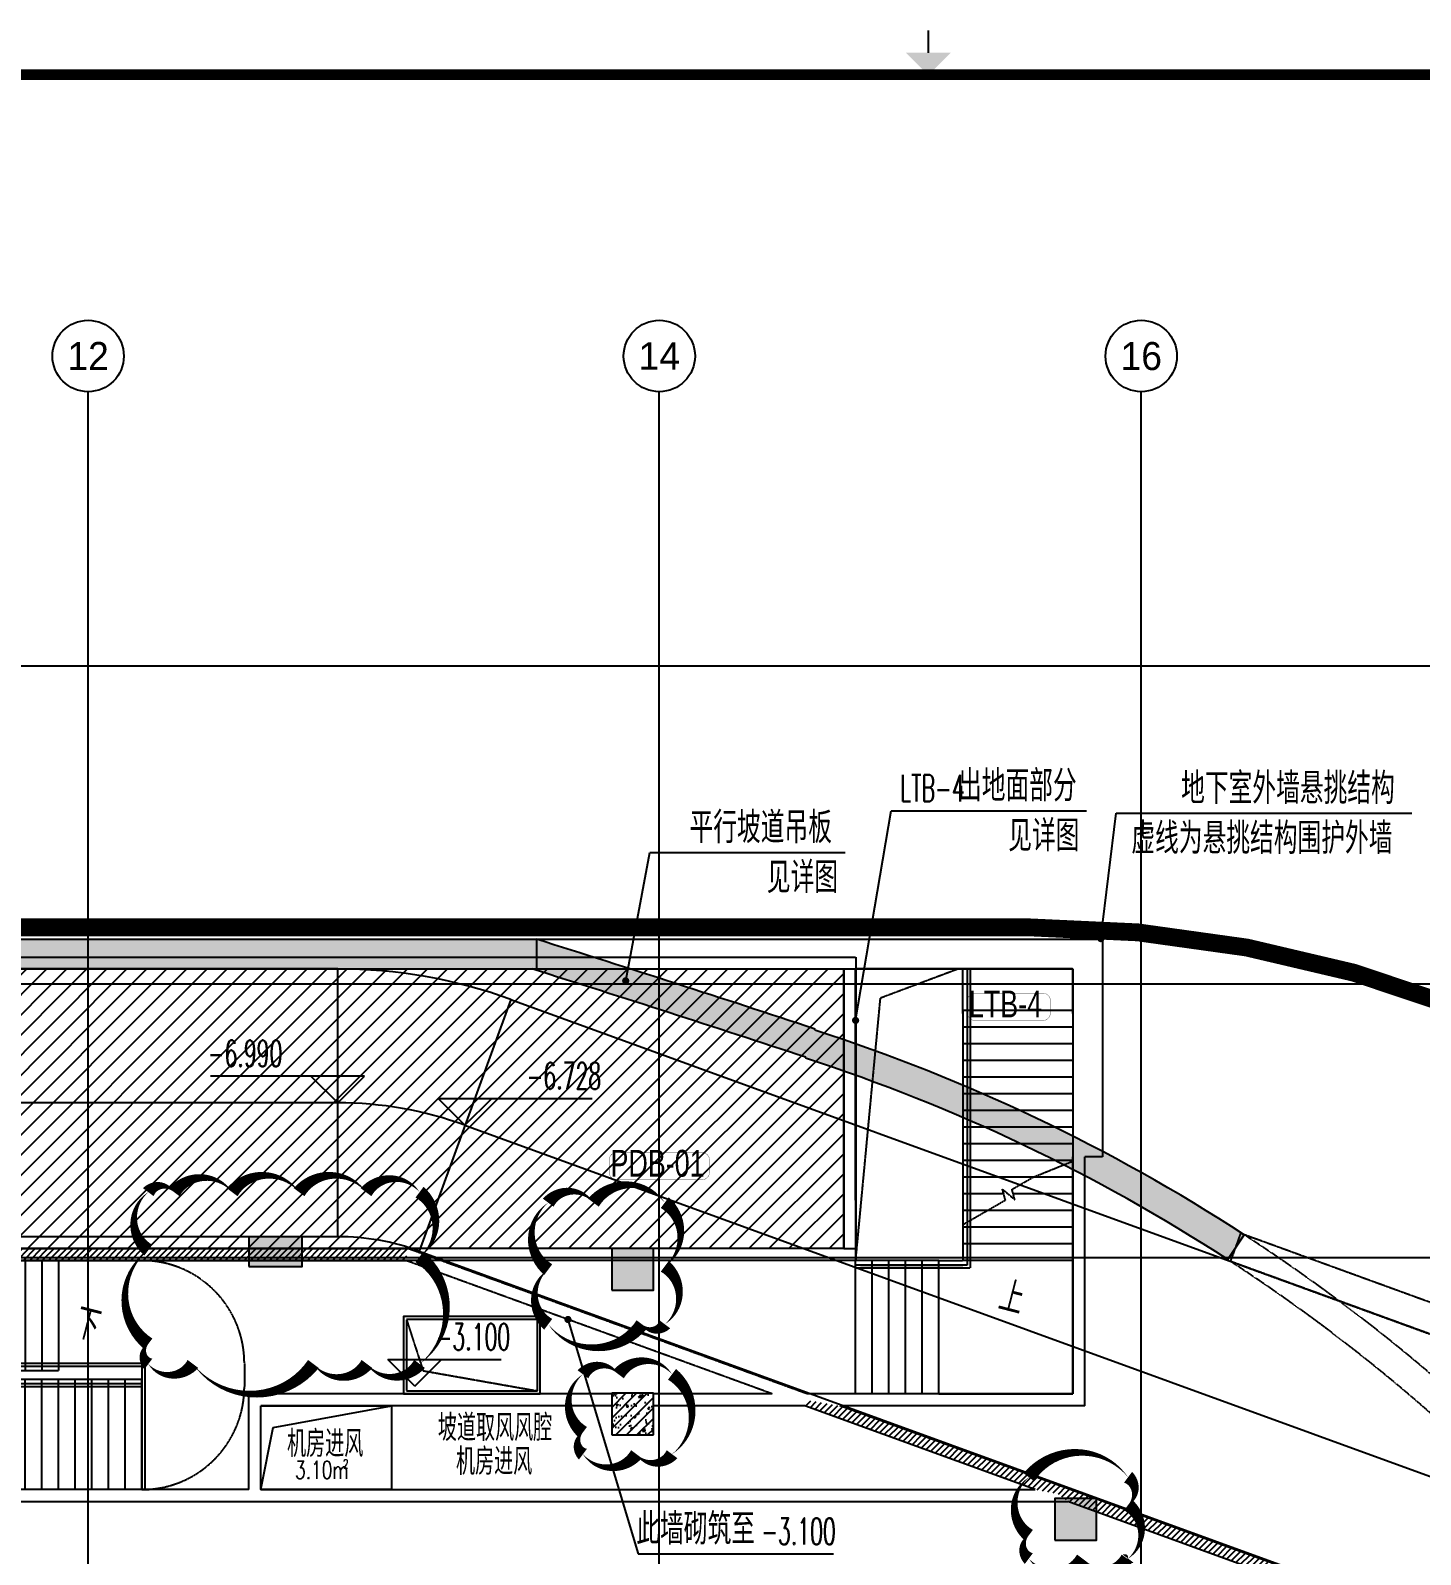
# Model space of a CAD drawing. Extents: x -12047294 to -5625356, y -1456591 to -622873.
# Drawn here: x -6028305 to -6004943, y -668914 to -643302 of the extents above; entities that cross this region are included whole.
import ezdxf
from ezdxf.enums import TextEntityAlignment as Align
from ezdxf.xclip import XClip

# ---------------------------------------------------------------- set-up
doc = ezdxf.new("R2010")
doc.units = 0
doc.header["$LTSCALE"] = 10
doc.header["$MEASUREMENT"] = 0
doc.header["$XCLIPFRAME"] = 2
for name, pattern in [('__DASH', [0.35, 0.25, -0.1]), ('DASH', [0.35, 0.25, -0.1]), ('DASHDOT', [1, 0.5, -0.25, 0, -0.25]), ('DOTE', [2.4200000000000004, 2, -0.2, 0.02, -0.2])]:
    doc.linetypes.add(name, pattern=pattern)
for name, color, linetype in [('A-COLUMN', 10, 'Continuous'), ('A-COLUMNH', 252, 'Continuous'), ('A-DIMAXIS', 3, 'Continuous'), ('A-DIMELVE', 3, 'Continuous'), ('A-DIMLEAD', 130, 'Continuous'), ('A-DIMSYMB', 3, 'Continuous'), ('A-FireH', 6, 'Continuous'), ('A-HOLE', 30, 'Continuous'), ('A-LINE', 4, 'Continuous'), ('A-STAIR', 152, 'Continuous'), ('A-STAIRS', 150, 'Continuous'), ('A-stru-conc', 1, 'Continuous'), ('A-TextNum', 211, 'Continuous'), ('A-TEXTROOM-AREA', 33, 'Continuous'), ('A-TK', 7, 'Continuous'), ('A-WALL', 2, 'Continuous'), ('A-吊板', 73, 'DASH'), ('A-集水井', 191, 'Continuous'), ('AXIS_TEXT', 7, 'Continuous'), ('A用地红线', 10, 'Continuous'), ('DIM_ELEV', 3, 'Continuous'), ('DOTE', 9, 'DOTE'), ('PUB_HATCH', 252, 'Continuous'), ('PUB_TEXT', 7, 'Continuous'), ('STAIR', 5, 'Continuous'), ('图框', 7, 'Continuous')]:
    doc.layers.add(name, color=color, linetype=linetype)
doc.layers.add('A-本次修改', color=6, linetype='Continuous', plot=False)
doc.styles.add('_TCH_AXIS', font='tjromand.shx', dxfattribs={"bigfont": 'tjhts.shx'})
doc.styles.add('_TCH_DIM', font='tjromans.shx', dxfattribs={"width": 0.8, "bigfont": 'tjhztxt.shx'})
doc.styles.add('_TCH_SPACE', font='tjromans.shx', dxfattribs={"height": 5, "bigfont": 'tjhztxt.shx'})
doc.styles.add('COMPLEX', font='COMPLEX')
doc.styles.add('TKZ1_tjhts.shx', font='tjromant.shx', dxfattribs={"bigfont": 'tjhts.shx'})
doc.styles.add('房间功能', font='tjromand.shx', dxfattribs={"width": 0.75, "bigfont": 'tjhts.shx'})
doc.styles.add('注解汉字', font='tjromans.shx', dxfattribs={"width": 0.75, "bigfont": 'tjhztxt.shx'})
pattern_1 = [(45, (0, 53.85340499999999), (-53.03302980219449, 53.0330298021945), [])]

# ---------------------------------------------------------------- blocks, each defined once
blk = doc.blocks.new('fdsfasd4#$$$')
at = {"layer": 'PUB_HATCH'}
for points in [[(10143156.14768419, -2074209.301790734), (10143656.14768426, -2074709.301790845), (10182014.72691251, -2074709.301798658), (10182091.44980804, -2074209.301798674)], [(10186720.97222944, -2075889.074315625), (10186774.50892401, -2075719.296981398, 0.0037567758879164), (10182091.44980804, -2074209.301798674), (10182014.72691251, -2074709.301798658, -0.0036981533661692), (10186617.49798997, -2076194.004856402)], [(10193984.82805569, -2079175.40270966, 0.0659690784859841), (10186771.21806923, -2075736.12098689), (10186721.0749944, -2075883.140941563), (10186617.18969507, -2076211.804978587, -0.0659690784859818), (10193712.22109084, -2079594.551183016)]]:
    blk.add_hatch(color=256, dxfattribs=at).paths.add_polyline_path(points)
at = {"layer": 'A-COLUMN'}
for p, q in [((10143156.14768419, -2074209.301790734), (10182091.44980804, -2074209.301798674)), ((10143656.14768426, -2074709.301790845), (10182014.72691251, -2074709.301798658)), ((10186771.21806923, -2075736.12098689), (10186774.50892401, -2075719.296981398)), ((10186617.18969507, -2076211.804978587), (10186617.49798997, -2076194.004856402)), ((10193712.22109084, -2079594.551183016), (10193984.82805569, -2079175.40270966))]:
    blk.add_line(p, q, dxfattribs=at)
for centre, radius, start, end in [((10083949.61832311, -2386600.737253573), 327445.0000118952, 71.69822503267355, 72.55921059403744), ((10083949.6183231, -2386600.737253627), 326945.0000119483, 71.69822503267588, 72.54577548838877), ((10177401.05595607, -2104673.880937778), 30417.00000003404, 56.96071595020833, 72.05783992218845), ((10177401.05595607, -2104673.880937781), 29917.00000003659, 56.96071595020443, 72.05783992218375)]:
    blk.add_arc(centre, radius, start, end, dxfattribs=at)
at = {"layer": 'A-LINE', "linetype": 'DASH', "ltscale": 2, "elevation": 100}
for points in [[(10193984.82805569, -2079175.402709659, -0.015516497568178), (10195534.34721432, -2080253.036620976, -0.0231569748467289), (10197714.62894669, -2082034.255469218), (10200349.0110918, -2085017.539673482, -0.0260181471028689), (10202267.74904125, -2087511.028264136, -0.0260181471028689)], [(10193712.22109084, -2079594.551183014, -0.0155164975681794), (10195236.2689808, -2080654.470758412, -0.0229149404131457), (10197359.15609348, -2082387.087891053), (10199971.64888254, -2085345.583675661, -0.0259857393187437), (10201856.16833297, -2087794.931981207, -0.0259857393187437)]]:
    blk.add_lwpolyline(points, format="xyb", dxfattribs=at)
blk = doc.blocks.new('fsrfwRW354TG45')
at = {"color": 252, "linetype": 'DASH', "ltscale": 3}
blk.add_line((1867849.963455761, -318660.1505882098), (1878080.646113372, -322383.8145523925), dxfattribs=at)
at = {"layer": 'DIM_ELEV'}
for p, q in [((1853069.111623686, -315462.1330878069), (1850480.111623686, -315462.1330878069)), ((1852619.111623686, -315912.1330878069), (1852169.111623686, -315462.1330878069)), ((1852619.111623686, -315912.1330878069), (1853069.111623686, -315462.1330878069)), ((1854756.869774888, -316289.0542009726), (1854306.869774888, -315839.0542009726)), ((1854306.869774888, -315839.0542009726), (1856895.869774888, -315839.0542009726)), ((1854756.869774888, -316289.0542009726), (1855206.869774888, -315839.0542009726))]:
    blk.add_line(p, q, dxfattribs=at)
at = {"layer": 'STAIR', "color": 6}
for p, q in [((1852619.064021462, -313662.1330840075), (1835169.434827435, -313662.5183484168)), ((1855526.415100299, -314174.7458055722), (1867849.96345576, -318660.1505882093)), ((1852619.111628881, -315912.1330826121), (1835169.482854088, -315912.51834748)), ((1854756.869775243, -316289.0542014089), (1872903.434888081, -322893.8637576937)), ((1852619.159239442, -318162.1330822145), (1835169.530881669, -318162.5183463375)), ((1853987.324452953, -318403.3625982446), (1872282.965463218, -325062.431343852))]:
    blk.add_line(p, q, dxfattribs=at)
for points, elevation in [([(1852619.159239442, -318162.1330822145), (1852619.064019356, -313662.1330840075)], 3.217176e-10), ([(1855526.415100299, -314174.7458055722), (1853987.324455118, -318403.3625990325)], 4.657445e-10)]:
    blk.add_lwpolyline(points, dxfattribs=dict(at, elevation=elevation))
for centre, radius in [((1852619.243881625, -322162.1330821045, 1.238055868e-06), 8500), ((1852619.243879161, -322162.1330812129, 1.4165276522e-06), 6250), ((1852619.243879459, -322162.1330813189, 1.7037066233e-06), 4000)]:
    blk.add_arc(centre, radius, 69.99999997430484, 90.0012123585778, dxfattribs=at)
at = {"layer": 'PUB_TEXT', "style": '_TCH_DIM', "width": 0.5647058823529412}
for s, p in [('-6.990', (1850435.111623686, -315304.6330878069)), ('-6.728', (1855794.408236427, -315681.5542009726))]:
    blk.add_text(s, height=446.25, dxfattribs=at).set_placement(p)
blk = doc.blocks.new('A$C6D047567')
at = {"layer": 'A-DIMSYMB', "color": 253, "linetype": 'DASH'}
blk.add_lwpolyline([(-19868.00509735197, -4856.72444509773, 0, 0, 0), (-19868.00509735197, -4046.72444509773, 120, 0, 0), (-19868.00509735197, -3596.72444509773, 0, 0, 0)], format="xyseb", dxfattribs=at)
at = {"layer": 'A-DIMSYMB', "color": 0}
blk.add_lwpolyline([(-35809.39733933471, -5675.001735761063, 0, 0, 0), (-39804.39733933471, -5675.001735756756, 0, 0, 0), (-39804.39733933657, -7475.001735756756, 0, 0, 0), (-35139.39733933657, -7475.001735761747, 120, 0, 0), (-34689.39733933658, -7475.001735762226, 0, 0, 0)], format="xyseb", dxfattribs=at)
at = {"layer": 'A-STAIR', "color": 253, "linetype": 'DASH'}
for p, q in [((-18900.03120825812, 249.8913344558096), (-22550.03120825812, 249.8913344595349)), ((-22550.03120825812, 249.8913344595349), (-22550.00509735197, -4649.999998052488)), ((-20750.00509734731, -500.2244453220628), (-20750.03768185619, 249.8848608934786)), ((-20675.03120824881, 249.891334235901), (-20675.00509734172, -4730.224445322179)), ((-20625.03120824881, 249.8913344582543), (-20625.00509734173, -4780.224445322295)), ((-18900.00509734731, -500.2244451014558), (-18900.03120825812, 249.8913344558096)), ((-20750.00509734731, -449.9999980542343), (-20750.00509735011, -4649.999998054234)), ((-18900.00509734731, -449.9999980551656), (-20750.00509734731, -449.9999980542343)), ((-18900.00509734731, -500.2244451014558), (-18899.99999985006, -6890.923893003258)), ((-18900.00509734731, -729.9999980551655), (-20750.00509734731, -729.9999980542343)), ((-18900.00509734731, -1009.999998055165), (-20750.00509734731, -1009.999998054234)), ((-18900.00509734824, -1289.999998055165), (-20750.00509734824, -1289.999998054234)), ((-18900.00509734824, -1569.999998055165), (-20750.00509734824, -1569.999998054234)), ((-18900.00509734824, -1849.999998055166), (-20750.00509734824, -1849.999998054234)), ((-18900.00509734824, -2129.999998055166), (-20750.00509734824, -2129.999998054234)), ((-18900.00509734824, -2409.999998055166), (-20750.00509734824, -2409.999998054234)), ((-18900.00509734917, -2689.999998055166), (-20750.00509734918, -2689.999998054235)), ((-18900.00509734917, -2969.999998055166), (-20750.00509734918, -2969.999998054234)), ((-19568.92326618172, -3249.999998054933), (-20750.00509734918, -3249.999998054234)), ((-18900.00509734917, -3249.999998055166), (-19568.92326618172, -3249.999998054933)), ((-20061.56775040459, -3529.9999980547), (-20750.00509734918, -3529.999998054235)), ((-18900.00509734917, -3529.999998055166), (-19901.84914392792, -3529.9999980547)), ((-18900.00509734917, -3809.999998055166), (-20750.00509734918, -3809.999998054234)), ((-18900.0050973501, -4089.999998055165), (-20750.00509735011, -4089.999998054234)), ((-18900.0050973501, -4369.999998055166), (-20750.00509735011, -4369.999998054234)), ((-21149.98855653498, -4649.999998054933), (-22549.98855653498, -4649.999998053768)), ((-22549.98855653685, -6890.931253217859), (-22549.98855653498, -4649.999998053768)), ((-20675.00509734172, -4730.224445322179), (-22549.98855653498, -4730.224445319618)), ((-20625.00509734173, -4780.224445322295), (-22549.98855653498, -4780.224445319501)), ((-22474.98855654523, -4730.224445095983), (-20750.00509735197, -4730.224445100524)), ((-22269.98855653685, -6890.931253218091), (-22269.98855653498, -4649.999998054002)), ((-21989.98855653685, -6890.931253218325), (-21989.98855653498, -4649.999998054234)), ((-21709.98855653685, -6890.931253218559), (-21709.98855653498, -4649.999998054467)), ((-21429.98855653685, -6890.931253218791), (-21429.98855653498, -4649.9999980547)), ((-21149.98855653685, -6890.931253219023), (-21149.98855653498, -4649.999998054933)), ((-18900.0050973501, -4649.999998055165), (-20750.00509735011, -4649.999998054234)), ((-21149.98855653685, -6890.931253219023), (-22549.98855653685, -6890.931253217859)), ((-21149.98855653685, -6890.931253219023), (-18899.99999985006, -6890.923893003258))]:
    blk.add_line(p, q, dxfattribs=at)
at = {"layer": 'A-STAIR', "color": 0}
for p, q in [((-39029.39733933378, -4650.00173575757), (-35949.39733933378, -4650.001735760674)), ((-39029.39733933378, -4650.00173575757), (-39029.39733933564, -6500.001735757571)), ((-38749.39733933378, -4650.001735757853), (-38749.39733933564, -6500.001735757853)), ((-38469.39733933378, -4650.001735758135), (-38469.39733933565, -6500.001735758134)), ((-38189.39733933378, -4650.001735758417), (-38189.39733933564, -6500.001735758416)), ((-37909.39733933378, -4650.001735758698), (-37909.39733933564, -6500.0017357587)), ((-37629.39733933378, -4650.00173575898), (-37629.39733933564, -6500.00173575898)), ((-37349.39733933378, -4650.001735759262), (-37349.39733933564, -6500.001735759264)), ((-37069.39733933378, -4650.001735759545), (-37069.39733933564, -6500.001735759544)), ((-36789.39733933378, -4650.001735759827), (-36789.39733933564, -6500.001735759826)), ((-36509.39733933378, -4650.001735760109), (-36509.39733933564, -6500.001735760108)), ((-36229.39733933378, -4650.001735760392), (-36229.39733933564, -6500.001735760392)), ((-35949.39733933378, -4650.001735760674), (-35949.39733933564, -6500.001735760673)), ((-39079.39733933569, -6775.001735757548), (-39079.39733933569, -6375.001735757542)), ((-39079.39733933569, -6375.001735757542), (-34499.39733933562, -6375.001735762484)), ((-34499.39733933562, -6375.001735762484), (-34499.39733933751, -8500.001735762484)), ((-39029.39733933569, -6725.001735757595), (-39029.39733933569, -6425.001735757603)), ((-39029.39733933569, -6425.001735757603), (-34549.39733933566, -6425.001735762439)), ((-39029.39733933564, -6500.001735757571), (-35949.39733933564, -6500.001735760673)), ((-34549.39733933565, -6650.00173576246), (-39029.39733933564, -6650.001735757951)), ((-39029.39733933751, -8500.001735757949), (-39029.39733933564, -6650.001735757951)), ((-38749.3973393375, -8500.00173575823), (-38749.39733933564, -6650.00173575823)), ((-38469.3973393375, -8500.001735758515), (-38469.39733933565, -6650.001735758515)), ((-38189.39733933751, -8500.001735758795), (-38189.39733933564, -6650.001735758795)), ((-37909.39733933751, -8500.001735759077), (-37909.39733933564, -6650.001735759076)), ((-37629.39733933751, -8500.001735759359), (-37629.39733933564, -6650.001735759359)), ((-37349.39733933751, -8500.00173575964), (-37349.39733933564, -6650.001735759641)), ((-37069.39733933751, -8500.001735759923), (-37069.39733933564, -6650.001735759923)), ((-36789.39733933751, -8500.001735760205), (-36789.39733933564, -6650.001735760206)), ((-36509.39733933751, -8500.001735760487), (-36509.39733933564, -6650.001735760486)), ((-36229.39733933751, -8500.001735760768), (-36229.39733933564, -6650.001735760769)), ((-35949.39733933751, -8500.00173576105), (-35949.39733933564, -6650.00173576105)), ((-35669.39733933751, -8500.001735761332), (-35669.39733933564, -6650.001735761333)), ((-35389.39733933751, -8500.001735761614), (-35389.39733933565, -6650.001735761613)), ((-35109.39733933751, -8500.001735761896), (-35109.39733933565, -6650.001735761895)), ((-34829.39733933751, -8500.001735762178), (-34829.39733933565, -6650.001735762177)), ((-34549.39733933566, -6425.001735762439), (-34549.39733933751, -8500.001735762438)), ((-34549.39733933751, -8500.001735762458), (-34549.39733933565, -6650.00173576246)), ((-34549.39733933567, -6775.00173576246), (-39079.39733933569, -6775.001735757548)), ((-34549.39733933561, -6725.00173576246), (-39029.39733933569, -6725.001735757595)), ((-34549.39733933567, -6775.00173576246), (-34549.39733933561, -6725.00173576246)), ((-34549.39733933751, -8500.001735762458), (-39029.39733933751, -8500.001735757949)), ((-34499.39733933751, -8500.001735762484), (-34549.39733933751, -8500.001735762438))]:
    blk.add_line(p, q, dxfattribs=at)
at = {"layer": 'A-STAIR', "color": 253, "linetype": 'DASH', "elevation": 4.657039e-10}
for points in [[(-20825.04713651259, 249.8913344576722), (-22138.9105689032, -242.9766323777148), (-22549.99466012325, -4600.025680024176)], [(-19568.92326618172, -3249.999998054933), (-18900.00509734917, -2979.269967090921)], [(-20750.00509752613, -4047.367965092766), (-20033.74521143828, -3633.835127091268), (-20082.08324213978, -3453.435140540009), (-19876.03830070887, -3626.327374917455), (-19922.21976027265, -3453.975823992049), (-19568.92326618172, -3249.999998054933)], [(-21149.98855653498, -4649.999998054118), (-20750.00509735011, -4649.999998054234)]]:
    blk.add_lwpolyline(points, dxfattribs=at)
at = {"layer": 'A-STAIRS', "color": 253, "linetype": '__DASH'}
for points in [[(-40754.3973393999, -6375.001735782949), (-40754.3973393999, -6775.001735790283)], [(-32824.39733927511, -6375.001735782949), (-32824.39733927511, -6775.001735790283)]]:
    blk.add_lwpolyline(points, dxfattribs=at)
at = {"layer": 'A-STAIRS'}
for points in [[(-39029.39733925927, -6375.001735782949), (-39029.39733925927, -6775.001735790283)], [(-34549.39734267908, -6375.001735782949), (-34549.39734267908, -6775.001735790283)]]:
    blk.add_lwpolyline(points, dxfattribs=at)
at = {"layer": 'A-STAIRS', "color": 253, "linetype": '__DASH'}
for centre, start, end in [((-39029.39733933937, -6375.00173581834), 90, 180), ((-34549.39733933565, -6375.00173581834), 0, 90), ((-39029.39733933937, -6775.001735755009), 180, 270), ((-34549.39733933565, -6775.001735755009), 270, 0)]:
    blk.add_arc(centre, 1725.000000060768, start, end, dxfattribs=at)
at = {"layer": 'A-TK', "color": 253, "linetype": 'DASH', "style": '_TCH_DIM', "width": 0.8}
blk.add_text('上', height=525, rotation=345.5303860476243, dxfattribs=at).set_placement((-20180.10857623185, -5475.883938769436))
at = {"layer": 'A-TK', "color": 0, "style": '_TCH_DIM', "width": 0.8}
blk.add_text('下', height=525, rotation=345.5303860476243, dxfattribs=at).set_placement((-35717.48730208464, -5929.175311859265))
blk = doc.blocks.new('2015建筑类图框_A0')
at = {"const_width": 1.199999999999999}
blk.add_lwpolyline([(24.99999999999943, 831), (1178.999999999999, 830.9999999999995), (1178.999999999999, 9.999999999999543), (25, 10), (24.99999999999943, 831)], close=True, dxfattribs=at)
at = {"layer": '图框'}
blk.add_line((594.4999999999992, 833.445765037919), (594.4999999999992, 835.9457650379553), dxfattribs=at)
blk.add_solid([(592.0000000000356, 833.445765037919), (597.0000000000538, 833.445765037919), (594.4999999999992, 830.9457650379553)], dxfattribs=at)
at = {"style": 'TKZ1_tjhts.shx', "flags": 1}
for tag, p in [('CLIENT', (1138.999999998658, 392.8777875454475)), ('PROJETNAME', (1138.999999998659, 295.7170680904646)), ('SHEETTITLE', (1138.999999998659, 138.3064890712576))]:
    blk.add_attdef(tag, text='', height=5, dxfattribs=at).set_placement(p, align=Align.MIDDLE_CENTER)
at = {"style": 'TKZ1_tjhts.shx'}
for tag, height, p in [('SUB-PROJECT', 3.6, (1148.999999998994, 282.000002223841)), ('SPRONO', 3, (1168.852846214811, 271.4638001611211)), ('DISLIN', 3.6, (1129.113861318944, 125.0165517710425)), ('STAGE', 3.6, (1168.846431443478, 124.5911853885745)), ('REV', 3, (1168.42072034003, 115.0912753739271)), ('SHENO', 3, (1128.971955013341, 114.0987443765084))]:
    blk.add_attdef(tag, text='', height=height, dxfattribs=at).set_placement(p, align=Align.MIDDLE_CENTER)
at = {"style": 'TKZ1_tjhts.shx', "width": 0.6}
blk.add_attdef('PRONO', text='', height=3, dxfattribs=at).set_placement((1129.120276090275, 271.7709236738551), align=Align.MIDDLE_CENTER)
blk = doc.blocks.new('*U174')
at = {"layer": '图框'}
blk.add_blockref('2015建筑类图框_A0', (0, 0), dxfattribs=at)
blk = doc.blocks.new('fdfADQW#@Q$#$#434')
at = {"layer": 'A-集水井', "linetype": 'DASH'}
for p, q in [((-119983.5266734119, -41940.90858765796, 100.0000000000291), (-119703.7583842184, -42802.19616700487, 99.99999989694336)), ((-119703.7583842184, -42802.19616700487, 99.99999989694336), (-117783.5266735935, -43140.90858781768, 99.99999973902595))]:
    blk.add_line(p, q, dxfattribs=at)
at = {"layer": 'A-集水井', "elevation": 100.0000000079453}
blk.add_lwpolyline([(-120033.5266735135, -43190.90858765424), (-117733.5266735973, -43190.90858780628), (-117733.5266735079, -41890.90858780604), (-120033.5266734241, -41890.908587654)], close=True, dxfattribs=at)
at = {"layer": 'A-集水井', "linetype": 'DASH', "elevation": 100}
blk.add_lwpolyline([(-119983.5266734957, -43140.90858764281), (-117783.5266735935, -43140.90858781768), (-117783.5266734958, -41940.90858780232), (-119983.5266734119, -41940.90858765796)], close=True, dxfattribs=at)
blk = doc.blocks.new('_FZH')
blk.add_lwpolyline([(-0.5, -0.5), (0.5, -0.5), (0.5, 0.5), (-0.5, 0.5)], close=True)
at = {"layer": 'PUB_HATCH'}
blk.add_solid([(-0.5, -0.5), (0.5, -0.5), (-0.5, 0.5), (0.5, 0.5)], dxfattribs=at)
blk = doc.blocks.new('_AXISO')
blk.add_circle((0, 0), 0.5)
at = {"layer": 'AXIS_TEXT', "style": 'COMPLEX', "width": 1.041666666666666}
blk.add_attdef('A', text='', height=0.56, dxfattribs=at).set_placement((-0.25, -0.28), (0.25, -0.28), align=Align.FIT)

msp = doc.modelspace()

# ---------------------------------------------------------------- hatches: boundary and pattern name
at = {"layer": 'A-COLUMNH'}
h = msp.add_hatch(dxfattribs=at)
h.set_pattern_fill('钢筋混凝土', color=256, scale=50, style=0)
h.set_pattern_definition([(45, (0, 0), (-88.38834764831843, 88.38834764831844), []), (50, (0, 0), (358.6300913003766, -31.37606749129755), [37.5, -412.5]), (355, (0, 0), (-69.37566680649999, 376.0960668500059), [30, -330]), (100.4514, (29.88584, -2.614669999999999), (289.2546908570108, 344.7197710304769), [31.870095, -350.571056]), (46.18420000000002, (0, 100), (533.6205243128222, -82.75950716450905), [56.25, -618.7499999999999]), (96.6356, (44.4683725, 93.1033465), (467.3313527743517, 487.0589354502208), [47.805144, -525.8564999999999]), (351.1842000000001, (0, 100), (467.3309725668135, 487.0593004626623), [45, -495]), (21, (50, 75), (298.4535260592309, -201.3094453326694), [37.5, -412.5]), (326, (50, 75), (121.6576659607908, 362.5750225234265), [30, -330]), (71.45140000000002, (74.8711165, 58.224197), (420.1113142907449, 161.2652483549762), [31.870095, -350.571056]), (37.50000000000001, (0, 0), (6.079927658645334, 166.4469269156557), [0, -326, 0, -335, 0, -331.25]), (7.499999999999999, (0, 0), (131.5347687210743, 197.2058559411801), [0, -191, 0, -318.5, 0, -126.25]), (327.5, (-111.5, 0), (266.9112180862045, -11.27743586718988), [0, -125, 0, -390, 0, -517.4999999999999]), (317.5, (-161.5, 0), (291.5930846711932, 50.05249116615886), [0, -162.5, 0, -259, 0, -367.5])])
h.paths.add_polyline_path([(-6018536.147302185, -666905.1449934735), (-6017836.147302183, -666905.1449934735), (-6017836.147302183, -666205.1449934735), (-6018536.147302185, -666205.1449934735)])
at = {"layer": 'A-FireH'}
h = msp.add_hatch(dxfattribs=at)
h.set_pattern_fill('普通砖', color=256, scale=30, style=0)
h.set_pattern_definition(pattern_1)
h.paths.add_polyline_path([(-6033019.479508857, -663906.7665994735), (-6032886.145612119, -663973.4332661835), (-6021995.680265193, -663973.4332661789), (-6021960.414868793, -663773.4332661652), (-6033086.147302332, -663773.4332661493)])
h = msp.add_hatch(dxfattribs=at)
h.set_pattern_fill('普通砖', color=256, scale=30, style=0)
h.set_pattern_definition(pattern_1)
h.paths.add_polyline_path([(-6011039.858237556, -667890.0811918812), (-6010833.183309874, -667823.414344096), (-6014704.515880594, -666414.3645212828), (-6015271.644062257, -666314.3645212748), (-6015289.276760207, -666414.3645212668), (-6011417.942781704, -667823.4148565684)])
h = msp.add_hatch(dxfattribs=at)
h.set_pattern_fill('普通砖', color=256, scale=30, style=0)
h.set_pattern_definition(pattern_1)
h.paths.add_polyline_path([(-6006769.480634304, -669444.371528796), (-6006836.147300999, -669278.2164768464), (-6010833.183309874, -667823.414344096), (-6011039.858237556, -667890.0811918812), (-6010868.448621093, -668023.4143749793), (-6006836.147300962, -669491.052031331)])
at = {"layer": 'A-吊板'}
h = msp.add_hatch(dxfattribs=at)
h.set_pattern_fill('ANSI31', color=256, scale=150)
h.set_pattern_definition([(45, (0, 0), (-168.3798022700466, 168.3798022700466), [])])
h.paths.add_polyline_path([(-6037136.240286351, -659073.4337402917), (-6014636.09815845, -659073.4337402917), (-6014636.09815845, -663773.4332661418), (-6037136.240286351, -663773.4332661418)])

# ---------------------------------------------------------------- linework, layer by layer
at = {"layer": 'A-COLUMN'}
for p, q in [((-6017836.147302183, -666205.1449934735), (-6018536.147302185, -666205.1449934735)), ((-6018536.147302185, -666205.1449934735), (-6018536.147302185, -666905.1449934735)), ((-6017836.147302183, -666905.1449934735), (-6017836.147302183, -666205.1449934735)), ((-6018536.147302185, -666905.1449934735), (-6017836.147302183, -666905.1449934735))]:
    msp.add_line(p, q, dxfattribs=at)
at = {"layer": 'A-DIMAXIS'}
for p, q in [((-6027336.147302182, -655372.806085091), (-6027336.147302182, -649372.806085091)), ((-6017736.147302182, -655372.8060850922), (-6017736.147302182, -649372.8060850924)), ((-6009636.147302187, -655372.8060850936), (-6009636.147302187, -649372.8060850935))]:
    msp.add_line(p, q, dxfattribs=at)
at = {"layer": 'A-DIMELVE'}
for p, q in [((-6021846.72895254, -666086.7998680666), (-6022296.728952539, -665636.7998680666)), ((-6022296.728952539, -665636.7998680666), (-6020394, -665636.7998680666)), ((-6021846.72895254, -666086.7998680666), (-6021396.728952541, -665636.7998680666))]:
    msp.add_line(p, q, dxfattribs=at)
at = {"layer": 'A-DIMLEAD'}
for p, q in [((-6014436.977462246, -659938.1578191856), (-6013838.581811376, -656415.9129005728)), ((-6013838.581811376, -656415.9129005728), (-6010554.081811376, -656415.9129005728)), ((-6010314.507751782, -658563.861517404), (-6010058, -656458)), ((-6010058, -656458), (-6005088.054559047, -656458)), ((-6018301.147302371, -659273.4337402913), (-6017895.5, -657117.3326340098)), ((-6017895.5, -657117.3326340098), (-6014611, -657117.3326340098)), ((-6019271.355260652, -664965.0064764557), (-6018093.499999999, -668905.5)), ((-6018093.499999999, -668905.5), (-6014809, -668905.5))]:
    msp.add_line(p, q, dxfattribs=at)
at = {"layer": 'A-DIMLEAD', "const_width": 60}
for points in [[(-6010318.135138253, -658593.6414110806, 1), (-6010310.880365312, -658534.0816237271, 1)], [(-6018306.69416489, -659302.9164863676, 1), (-6018295.600439852, -659243.950994215, 1)], [(-6014442.002176963, -659967.7340299303, 1), (-6014431.952747528, -659908.5816084407, 1)], [(-6019279.946965188, -664936.2630839426, 1), (-6019262.763556115, -664993.7498689689, 1)]]:
    msp.add_lwpolyline(points, format="xyb", close=True, dxfattribs=at)
at = {"layer": 'A-HOLE'}
msp.add_lwpolyline([(-6024436.123614921, -666414.3654852915), (-6022236.147302369, -666414.3645212724), (-6022236.146067497, -667823.4243374451), (-6024436.123614922, -667823.4253014632)], close=True, dxfattribs=at)
msp.add_lwpolyline([(-6024436.116790638, -667823.4262654328), (-6024226.853615306, -666781.0140264416), (-6022236.147302369, -666414.3645212724)], dxfattribs=at)
at = {"layer": 'A-TextNum', "const_width": 5, "elevation": -100}
for points in [[(-6012422.787318926, -659478.972196616), (-6011296.099984344, -659478.972196616, -0.4142135623730951), (-6011161.099984344, -659613.972196616), (-6011161.099984344, -659806.690566674, -0.4142135623730951), (-6011296.099984344, -659941.690566674), (-6012422.787318926, -659941.690566674, -0.4142135623730951), (-6012557.787318926, -659806.690566674), (-6012557.787318926, -659613.972196616, -0.4142135623730951)], [(-6018446.038480222, -662156.3985638093), (-6017026.555197436, -662156.3985638093, -0.4142135623730951), (-6016891.555197436, -662291.3985638096), (-6016891.555197436, -662484.1169338675, -0.4142135623730951), (-6017026.555197436, -662619.1169338675), (-6018446.038480222, -662619.1169338675, -0.4142135623730951), (-6018581.038480221, -662484.1169338675), (-6018581.038480221, -662291.3985638096, -0.4142135623730951)]]:
    msp.add_lwpolyline(points, format="xyb", close=True, dxfattribs=at)
at = {"layer": 'A-WALL', "color": 4, "linetype": 'DASH'}
for p, q in [((-6019802.491929699, -658573.1610986241), (-6019802.518045316, -659073.1610979422)), ((-6019802.491929699, -658573.1610986241), (-6010286.152399643, -658573.6581487738)), ((-6010286.152399643, -658573.6581487738), (-6010286.152399682, -662229.5)), ((-6019802.518045316, -659073.1610979422), (-6010786.152399638, -659073.632033875)), ((-6014636.17836755, -659073.4309421647), (-6014436.178367578, -659073.4275290131)), ((-6014636.09815845, -663773.4332661418), (-6014636.17836755, -659073.4309421647)), ((-6014436.09815848, -663773.4298529903), (-6014436.178367578, -659073.4275290131)), ((-6010786.152399638, -659073.632033875), (-6010786.152399682, -662229.5)), ((-6010786.071354583, -666214.3645212693), (-6010786.140371804, -662229.5)), ((-6010586.067890606, -666414.3645212828), (-6010586.140371835, -662229.4965360338)), ((-6010286.152399682, -662229.5), (-6010586.140371835, -662229.4965360338)), ((-6008134.044574507, -663989.4827462225), (-6007963.03450282, -663519.6364358383)), ((-6000421.013136342, -666264.7077198672), (-6007963.03450282, -663519.6364358383)), ((-6015254.011364011, -666214.3645212693), (-6021960.414868793, -663773.4332661652)), ((-6014636.09815845, -663773.4332661418), (-6014436.09815848, -663773.4298529903)), ((-6015838.772244222, -666214.3645212804), (-6021995.680265193, -663973.4332661789)), ((-6000122.176897625, -666905.5641019475), (-6008134.044574507, -663989.4827462225)), ((-6010786.071354583, -666214.3645212693), (-6015254.011364011, -666214.3645212693)), ((-6010586.067890606, -666414.3645212828), (-6014704.515880594, -666414.3645212828))]:
    msp.add_line(p, q, dxfattribs=at)
at = {"layer": 'A-WALL'}
for p, q in [((-6033086.147302332, -663773.4332661493), (-6021960.414868793, -663773.4332661652)), ((-6032886.145612119, -663973.4332661835), (-6021995.680265193, -663973.4332661789)), ((-6024636.116790688, -667823.4264407116), (-6024636.132376509, -666214.3645212662)), ((-6018536.147302594, -666214.3645212776), (-6024636.132376509, -666214.3645212662)), ((-6024436.116790637, -667823.4262654322), (-6024436.130439202, -666414.364521298)), ((-6018536.147302596, -666414.3645213002), (-6024436.130439202, -666414.364521298)), ((-6015838.772244222, -666214.3645212804), (-6017836.147301897, -666214.3645212312)), ((-6015289.276760207, -666414.3645212668), (-6017836.147301897, -666414.3645212286)), ((-6011417.942781704, -667823.4148565684), (-6015289.276760207, -666414.3645212668)), ((-6010833.183309874, -667823.414344096), (-6014704.515880594, -666414.3645212828)), ((-6024636.116790688, -667823.4264407116), (-6031486.113075644, -667823.4324439144)), ((-6024436.116790637, -667823.4262654322), (-6011417.942781704, -667823.4148565684)), ((-6006836.147300999, -669278.2164768464), (-6010833.183309874, -667823.414344096)), ((-6031486.112900368, -668023.4324439178), (-6024636.116615209, -668023.4264407068)), ((-6024636.116615209, -668023.4264407068), (-6010868.448621093, -668023.4143749793)), ((-6006836.147300962, -669491.052031331), (-6010868.448621093, -668023.4143749793))]:
    msp.add_line(p, q, dxfattribs=at)
at = {"layer": 'A-吊板'}
for points in [[(-6037336.240286351, -658873.4337402917), (-6014436.098158451, -658873.4337402917), (-6014436.098158451, -663973.4332661418), (-6037336.240286351, -663973.4332661418)], [(-6037136.240286351, -659073.4337402917), (-6014636.09815845, -659073.4337402917), (-6014636.09815845, -663773.4332661418), (-6037136.240286351, -663773.4332661418)]]:
    msp.add_lwpolyline(points, close=True, dxfattribs=at)
at = {"layer": 'A-本次修改', "color": 7}
for points in [[(-6026324.280919882, -662824.5886865181, 0, 225, 0.5), (-6026324.280919882, -663799.5886865181, 0, 225, 0.5), (-6026324.280919882, -665374.5886865181, 0, 225, 0.5), (-6026324.280919882, -665712.009955136, 0, 225, 0.5), (-6025574.280919882, -665712.009955136, 0, 225, 0.5), (-6023549.280919882, -665712.009955136, 0, 225, 0.5), (-6022649.280919882, -665712.009955136, 0, 225, 0.5), (-6021765.690342062, -665712.009955136, 0, 225, 0.5), (-6021765.690342062, -663912.009955136, 0, 225, 0.5), (-6021765.690342062, -662824.5886865181, 0, 225, 0.5), (-6022665.690342062, -662824.5886865181, 0, 225, 0.5), (-6023790.690342062, -662824.5886865181, 0, 225, 0.5), (-6024915.690342062, -662824.5886865181, 0, 225, 0.5), (-6025890.690342062, -662824.5886865181, 0, 225, 0.5)], [(-6011525.447634907, -667616.0063625015, 0, 225, 0.5), (-6011525.447634907, -668591.0063625015, 0, 225, 0.5), (-6011525.447634907, -668982.604133523, 0, 225, 0.5), (-6010625.447634907, -668982.604133523, 0, 225, 0.5), (-6009875.447634907, -668982.604133523, 0, 225, 0.5), (-6009857.820158567, -668982.604133523, 0, 225, 0.5), (-6009857.820158567, -668082.6041335231, 0, 225, 0.5), (-6009857.820158567, -667616.0063625015, 0, 225, 0.5)]]:
    msp.add_lwpolyline(points, format="xyseb", close=True, dxfattribs=at)
at = {"layer": 'A-本次修改', "color": 3}
for points in [[(-6019603.267797229, -663000.8703077215, 0, 225, 0.5), (-6019603.267797229, -664125.8703077215, 0, 225, 0.5), (-6019603.267797229, -665045.3109636385, 0, 225, 0.5), (-6018028.267797229, -665045.3109636385, 0, 225, 0.5), (-6017643.990200052, -665045.3109636385, 0, 225, 0.5), (-6017643.990200052, -664070.3109636385, 0, 225, 0.5), (-6017643.990200052, -663000.8703077215, 0, 225, 0.5), (-6018843.990200052, -663000.8703077215, 0, 225, 0.5)], [(-6019019.729172665, -665885.2899868451, 0, 225, 0.5), (-6019019.729172665, -666860.2899868452, 0, 225, 0.5), (-6019019.729172665, -667228.4725765596, 0, 225, 0.5), (-6018119.729172667, -667228.4725765596, 0, 225, 0.5), (-6017522.090125611, -667228.4725765596, 0, 225, 0.5), (-6017522.090125611, -665885.2899868451, 0, 225, 0.5), (-6018422.090125613, -665885.2899868451, 0, 225, 0.5)]]:
    msp.add_lwpolyline(points, format="xyseb", close=True, dxfattribs=at)
at = {"layer": 'A用地红线', "color": 14, "linetype": 'DASHDOT', "ltscale": 3, "const_width": 300, "elevation": -100}
msp.add_lwpolyline([(-6086536.740068725, -666374.4443309475, -0.414268526685015), (-6078536.124615989, -658373.5586063729), (-6011536.893598028, -658373.6019769701, -0.4142223235686626), (-5991536.147302366, -678373.4539168347), (-5991536.909084975, -745373.9030826407, -0.3336181910775695), (-5997304.173952549, -753056.6549299227, -0.0708226070285111), (-5999536.806125692, -753373.5706593636), (-6066536.037143638, -753373.5272887666, -0.4142223235686626), (-6086536.783439299, -733373.6753489096), (-6086536.740117743, -666373.5534099806)], format="xyb", close=True, dxfattribs=at)
at = {"layer": 'DOTE', "linetype": 'DOTE'}
for p, q in [((-6027336.1473022, -756448.5585566994), (-6027336.147302182, -655372.8060850882)), ((-6017736.147302201, -756448.5585566994), (-6017736.147302181, -655372.8060850882)), ((-6009636.147302194, -756448.5585566994), (-6009636.147302185, -655372.806085099))]:
    msp.add_line(p, q, dxfattribs=at)
at = {"layer": 'DOTE'}
for p, q in [((-6089538.827492254, -659323.4332680932), (-5988539.228791817, -659323.433268084)), ((-6089538.82749225, -663923.4332680955), (-5988539.228791817, -663923.4332680871))]:
    msp.add_line(p, q, dxfattribs=at)

# ---------------------------------------------------------------- block references
ref = msp.add_blockref('fsrfwRW354TG45', (-7875759.622197158, -345411.0019222691))
XClip(ref).set_block_clipping_path([(1838623.3819107385, -353893.498077731), (1884215.6221971577, -308572.9980777309)])
msp.add_blockref('A$C6D047567', (-5991886.147302336, -659323.4332680845))
at = {"layer": 'A-COLUMN', "xscale": 899.9999997038393, "yscale": 499.9999998499407, "zscale": 499.9999998499407, "rotation": 1.494845e-08}
msp.add_blockref('_FZH', (-6024186.150208445, -663823.4259955019), dxfattribs=at)
at = {"layer": 'A-COLUMN', "xscale": 700, "yscale": 700, "zscale": 700}
for p in [(-6018186.147302183, -664123.4332661999), (-6010736.147302117, -668323.4332661254)]:
    msp.add_blockref('_FZH', p, dxfattribs=at)
at = {"layer": 'A-DIMAXIS'}
ref = msp.add_blockref('_AXISO', (-6027336.147302182, -648772.8060850907), dxfattribs=dict(at, xscale=1200, yscale=1200, zscale=1200))
ref.add_attrib('A', '12', dxfattribs={"height": 471.1124419423926, "style": '_TCH_AXIS', "width": 1.033333333332155}).set_placement((-6027683.873152187, -649008.362306062), (-6026988.421452178, -649008.362306062), align=Align.FIT)
ref = msp.add_blockref('_AXISO', (-6017736.147302182, -648772.8060850924), dxfattribs=dict(at, xscale=1200, yscale=1200, zscale=1200))
ref.add_attrib('A', '14', dxfattribs={"height": 460.8714108489307, "style": '_TCH_AXIS', "width": 1.032258064515849}).set_placement((-6018087.287424734, -649003.2417905169), (-6017385.007179631, -649003.2417905169), align=Align.FIT)
ref = msp.add_blockref('_AXISO', (-6009636.147302187, -648772.8060850935), dxfattribs=dict(at, xscale=1200, yscale=1200, zscale=1200))
ref.add_attrib('A', '16', dxfattribs={"height": 471.1124419423926, "style": '_TCH_AXIS', "width": 1.06896551724016}).set_placement((-6009983.873152193, -649008.3623060647), (-6009288.421452182, -649008.3623060647), align=Align.FIT)
at = {"layer": 'A-stru-conc'}
msp.add_blockref('fdsfasd4#$$$', (-16201893.94173775, 1415636.14070005, -100), dxfattribs=at)
at = {"layer": 'A-集水井', "linetype": 'Continuous'}
msp.add_blockref('fdfADQW#@Q$#$#434', (-5902002.619394086, -623023.4559336118, -100), dxfattribs=at)
at = {"layer": '图框', "xscale": 150, "yscale": 150, "zscale": 150}
msp.add_blockref('*U174', (-6102389.771773173, -768693.684593956, -200), dxfattribs=at)

# ---------------------------------------------------------------- texts
at = {"layer": 'A-DIMLEAD', "style": '注解汉字', "width": 0.75}
for s, p in [('坡道取风风腔', (-6021458.271469393, -667008.087511835)), ('机房进风', (-6023993.463782038, -667277.8217147939, -100))]:
    msp.add_text(s, height=450, dxfattribs=at).set_placement(p)
at = {"layer": 'A-TextNum', "style": '房间功能', "width": 0.75}
for s, p in [('LTB-4', (-6012532.782915172, -659886.3385709231, -100)), ('PDB-01', (-6018556.034076467, -662563.7649381165, -100))]:
    msp.add_text(s, height=450, dxfattribs=at).set_placement(p)
at = {"layer": 'A-TEXTROOM-AREA'}
for s, height, style, width, p in [('机房进风', 450, '注解汉字', 0.75, (-6021153.979280024, -667576.4467765935)), ('3.10m', 297.5, '_TCH_SPACE', 0.7058823529411766, (-6023859.45010224, -667640.6106351343)), ('2', 148.75, '_TCH_SPACE', 0.7058823529411766, (-6023051.757794548, -667465.6106351344))]:
    msp.add_text(s, height=height, dxfattribs=dict(at, style=style, width=width)).set_placement(p)
at = {"layer": 'A-TK', "style": '_TCH_DIM'}
for s, height, width, p in [('出地面部分', 525, 0.8, (-6012715.676299564, -656258.4129005728)), ('LTB-4', 446.25, 0.5647058823529412, (-6013684.907068795, -656258.4129005728)), ('地下室外墙悬挑结构', 525, 0.8, (-6008966.026999992, -656300.5)), ('平行坡道吊板', 525, 0.8, (-6017228.972440944, -656959.8326340098)), ('见详图', 525, 0.8, (-6011872.36921295, -657098.4129005728)), ('虚线为悬挑结构围护外墙', 525, 0.8, (-6009802.719913378, -657140.5)), ('见详图', 525, 0.8, (-6015929.287401575, -657799.8326340099)), ('-3.100', 446.25, 0.5647058823529412, (-6021495.461538463, -665479.2998680666)), ('此墙砌筑至', 525, 0.8, (-6018122.961538463, -668748)), ('-3.100', 446.25, 0.5647058823529412, (-6016022.961538463, -668748))]:
    msp.add_text(s, height=height, dxfattribs=dict(at, width=width)).set_placement(p)

doc.saveas('drawing.dxf')
